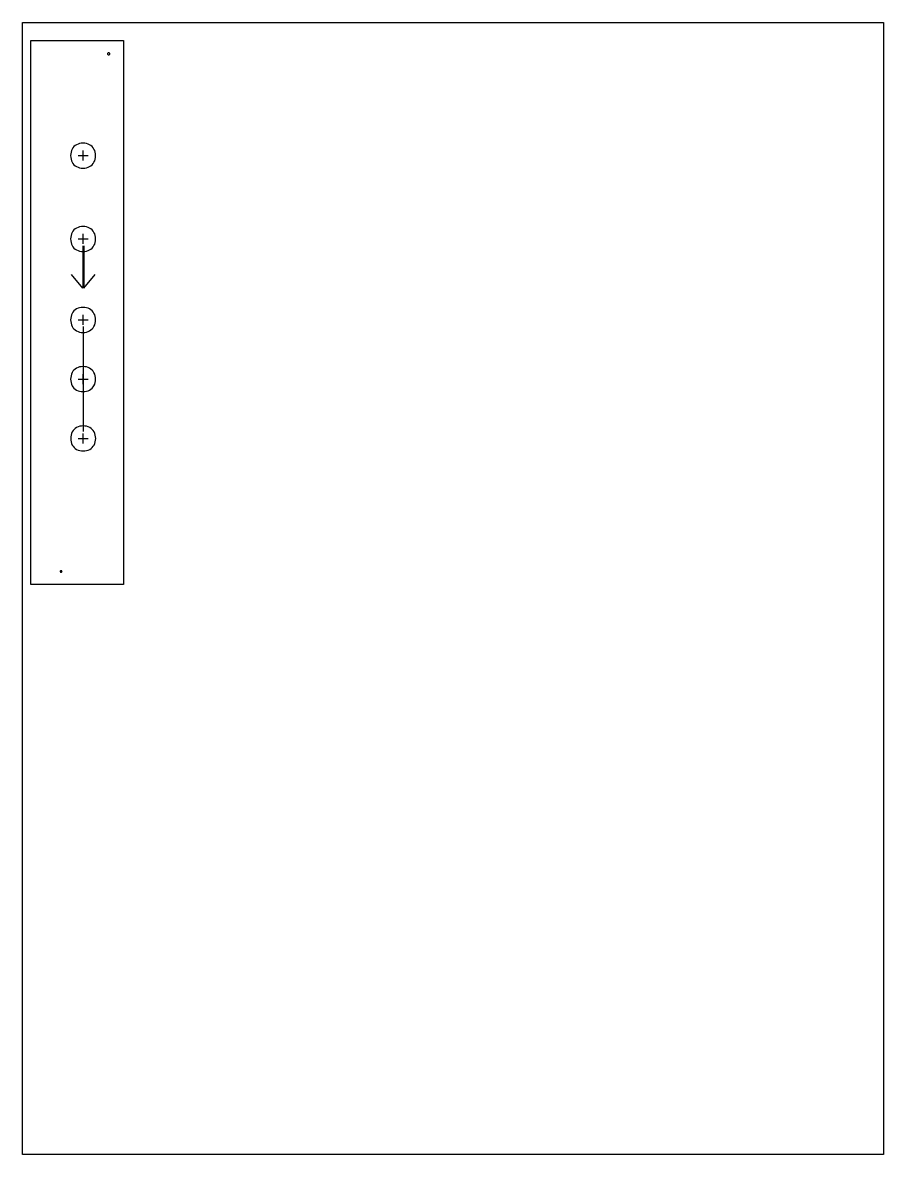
# Model space of a CAD drawing. Extents: x 2 to 205, y 6 to 273.
import ezdxf

# ---------------------------------------------------------------- set-up
doc = ezdxf.new("R2010")
doc.units = 0
doc.layers.add('text', color=7, linetype='CONTINUOUS')

msp = doc.modelspace()

# ---------------------------------------------------------------- linework, layer by layer
at = {"layer": 'text', "color": 5}
msp.add_lwpolyline([(1.835613, 273.482625), (205.044571, 273.482625), (205.044571, 6.289908), (1.835613, 6.289908), (1.835613, 273.482625)], close=True, dxfattribs=at)
at = {"layer": 'text', "color": 1}
for points in [[(11.688862, 140.86599), (3.810101, 140.86599), (3.810101, 269.294004), (25.627289, 269.294004), (25.627289, 140.86599), (3.810101, 140.86599)], [(16.095728, 240.896206), (16.095728, 243.258053)], [(14.91498, 242.076953), (17.275417, 242.076953)], [(14.919166, 222.403767), (17.279602, 222.403767)], [(16.099913, 221.22302), (16.099913, 223.584867)], [(16.03907, 220.761592), (16.03907, 210.799436), (13.349288, 213.987328)], [(16.263672, 220.761592), (16.263672, 210.799436), (18.953454, 213.987328)], [(14.91498, 203.295548), (17.275417, 203.295548)], [(16.095728, 202.1148), (16.095728, 204.476648)], [(16.138692, 201.733642), (16.138692, 176.927875)], [(16.095728, 188.137759), (16.095728, 190.499606)], [(14.91498, 189.318506), (17.275417, 189.318506)], [(16.131334, 174.135693), (16.131334, 176.49754)], [(14.950586, 175.31644), (17.311023, 175.31644)]]:
    msp.add_lwpolyline(points, dxfattribs=at)
for points in [[(22.407103, 266.116885), (22.407103, 266.116885)], [(11.129363, 143.907825), (11.129363, 143.907825)]]:
    msp.add_lwpolyline(points, close=True, dxfattribs=at)
for points, knots in [([(22.407103, 266.116885), (22.399502, 266.074342), (22.384188, 265.988626), (22.277176, 265.898665), (22.142864, 265.866339), (22.006905, 265.898539), (21.905054, 265.988799), (21.866039, 266.116919), (21.905074, 266.245052), (22.00685, 266.335484), (22.142864, 266.367831), (22.277229, 266.335358), (22.384175, 266.245228), (22.399498, 266.159453), (22.407103, 266.116885)], [0, 0, 0, 0, 0.126184, 0.254237, 0.391691, 0.529031, 0.656649, 0.782733, 0.908904, 1.036636, 1.173998, 1.311474, 1.439641, 1.565913, 1.565913, 1.565913, 1.565913]), ([(13.142625, 242.076953), (13.205835, 242.619347), (13.326606, 243.655668), (14.524104, 244.818373), (16.09319, 245.138717), (17.674473, 244.81838), (18.835884, 243.655279), (19.15602, 242.076999), (18.835827, 240.498738), (17.674494, 239.335622), (16.09319, 239.015141), (14.524082, 239.335631), (13.326664, 240.498345), (13.205852, 241.534619), (13.142625, 242.076953)], [0, 0, 0, 0, 1.596253, 3.049872, 4.646908, 6.242775, 7.6956, 9.291737, 10.887723, 12.340603, 13.936488, 15.533542, 16.987217, 18.583317, 18.583317, 18.583317, 18.583317]), ([(13.146811, 222.403767), (13.21002, 222.946161), (13.330792, 223.982482), (14.528289, 225.145186), (16.097375, 225.465531), (17.678658, 225.145194), (18.840069, 223.982093), (19.160206, 222.403813), (18.840012, 220.825551), (17.67868, 219.662436), (16.097375, 219.341955), (14.528267, 219.662445), (13.33085, 220.825159), (13.210038, 221.861433), (13.146811, 222.403767)], [0, 0, 0, 0, 1.596253, 3.049872, 4.646908, 6.242775, 7.6956, 9.291737, 10.887723, 12.340603, 13.936488, 15.533542, 16.987217, 18.583317, 18.583317, 18.583317, 18.583317]), ([(13.142625, 203.295548), (13.205835, 203.837941), (13.326606, 204.874263), (14.524104, 206.036967), (16.09319, 206.357311), (17.674473, 206.036975), (18.835884, 204.873873), (19.15602, 203.295593), (18.835827, 201.717332), (17.674494, 200.554216), (16.09319, 200.233735), (14.524082, 200.554225), (13.326664, 201.716939), (13.205852, 202.753213), (13.142625, 203.295548)], [0, 0, 0, 0, 1.596253, 3.049872, 4.646908, 6.242775, 7.6956, 9.291737, 10.887723, 12.340603, 13.936488, 15.533542, 16.987217, 18.583317, 18.583317, 18.583317, 18.583317]), ([(13.142625, 189.318506), (13.205835, 189.8609), (13.326606, 190.897221), (14.524104, 192.059925), (16.09319, 192.38027), (17.674473, 192.059933), (18.835884, 190.896832), (19.15602, 189.318551), (18.835827, 187.74029), (17.674494, 186.577175), (16.09319, 186.256694), (14.524082, 186.577184), (13.326664, 187.739898), (13.205852, 188.776172), (13.142625, 189.318506)], [0, 0, 0, 0, 1.596253, 3.049872, 4.646908, 6.242775, 7.6956, 9.291737, 10.887723, 12.340603, 13.936488, 15.533542, 16.987217, 18.583317, 18.583317, 18.583317, 18.583317]), ([(13.178231, 175.31644), (13.241441, 175.858834), (13.362212, 176.895155), (14.55971, 178.057859), (16.128796, 178.378204), (17.710079, 178.057867), (18.87149, 176.894766), (19.191626, 175.316485), (18.871433, 173.738224), (17.7101, 172.575109), (16.128796, 172.254627), (14.559688, 172.575117), (13.36227, 173.737832), (13.241458, 174.774106), (13.178231, 175.31644)], [0, 0, 0, 0, 1.596253, 3.049872, 4.646908, 6.242775, 7.6956, 9.291737, 10.887723, 12.340603, 13.936488, 15.533542, 16.987217, 18.583317, 18.583317, 18.583317, 18.583317]), ([(11.129363, 143.907825), (11.122692, 143.877692), (11.108707, 143.814522), (11.020039, 143.753707), (10.913528, 143.731987), (10.805214, 143.753884), (10.721031, 143.814423), (10.684813, 143.907753), (10.721079, 144.001022), (10.805246, 144.061412), (10.913528, 144.083311), (11.020009, 144.061588), (11.108649, 144.000927), (11.122678, 143.93787), (11.129363, 143.907825)], [0, 0, 0, 0, 0.089692, 0.188036, 0.299667, 0.410927, 0.50959, 0.59939, 0.688956, 0.787563, 0.898821, 1.010449, 1.108736, 1.198194, 1.198194, 1.198194, 1.198194])]:
    msp.add_open_spline(points, degree=3, knots=knots, dxfattribs=at)

doc.saveas('drawing.dxf')
